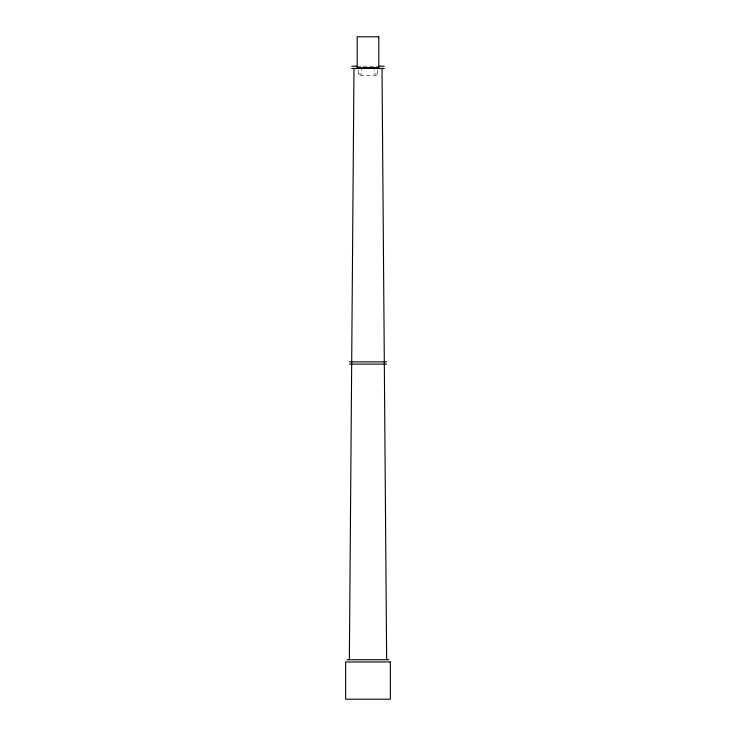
<?xml version="1.0" encoding="UTF-8"?>
<svg xmlns="http://www.w3.org/2000/svg" width="736" height="736" viewBox="0 0 736 736"><rect width="100%" height="100%" fill="white"/><g stroke="black" fill="none" stroke-linecap="round" stroke-linejoin="round"><path stroke-width="0.55" stroke-dasharray="3.68 2.76" d="M356.905 66.212L377.31 66.212M358.69 74.032L361.67 74.032L361.67 67.703M377.31 74.032L374.33 74.032L374.33 69.819M377.31 69.819L377.31 75.523L358.69 75.523L358.69 67.703"/><path stroke-width="1.1" d="M349.361 659.668L353.988 68.512M351.771 66.212L356.914 66.212M379.086 66.212L384.229 66.212M351.771 68.448L384.229 68.448M349.462 361.854L386.538 361.854M349.462 364.09L386.538 364.09M347.033 659.732L388.967 659.732M382.012 68.512L386.639 659.668M378.801 36.8L357.199 36.8L357.199 67.703L378.801 67.703L378.801 36.8M390.338 661.968L345.662 661.968L345.662 699.2L390.338 699.2L390.338 661.968"/></g></svg>
